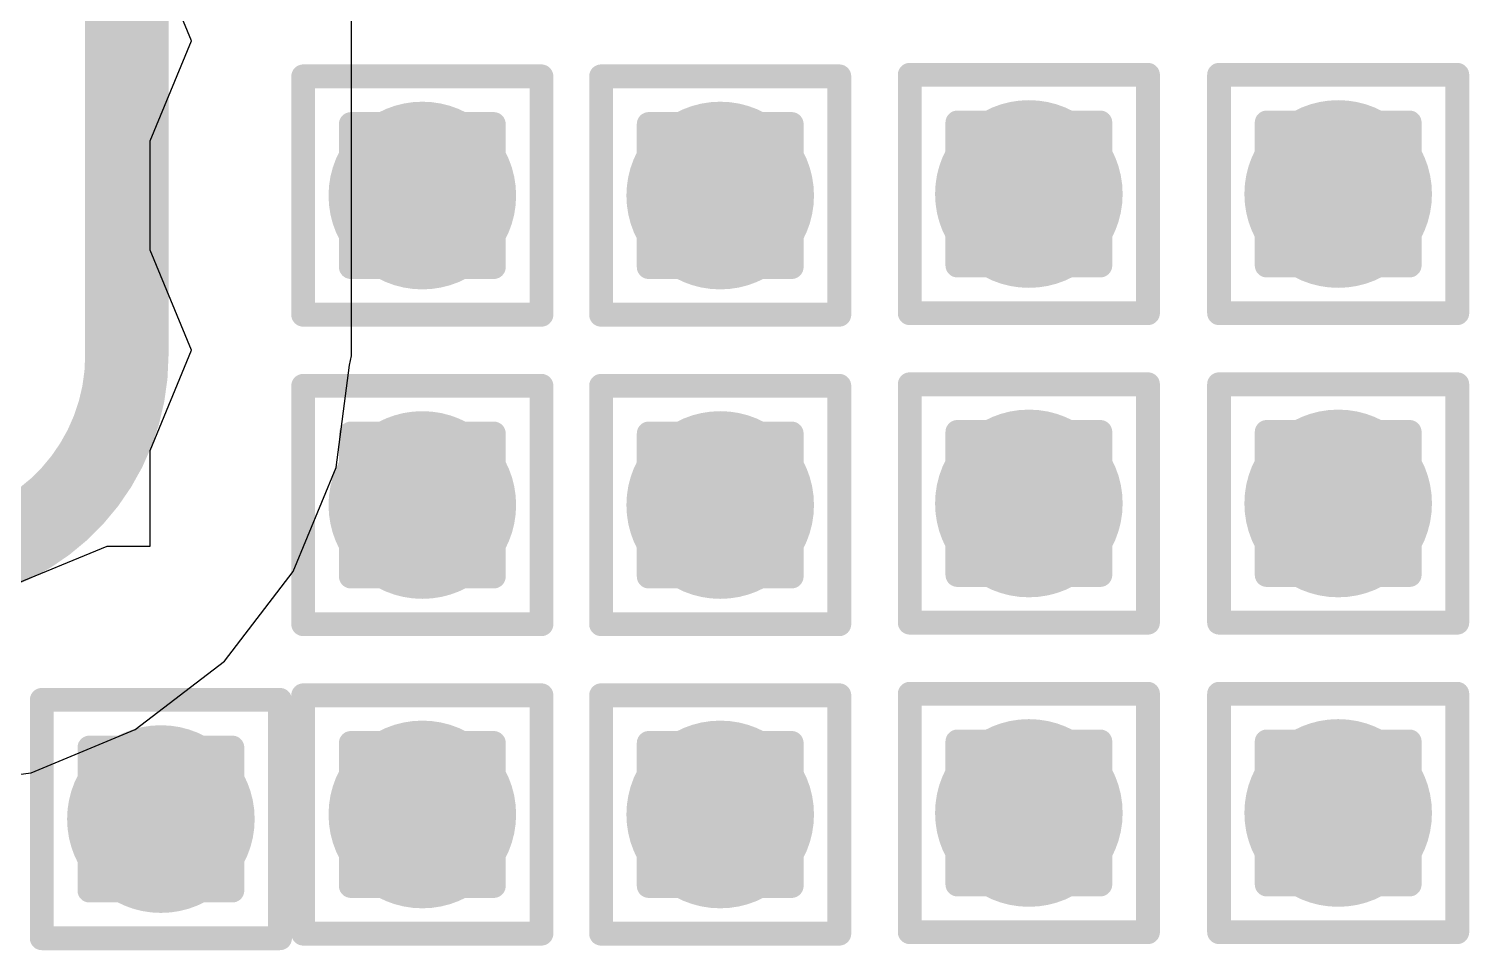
# Model space of a CAD drawing. Header units: inches. Extents: x -18 to 5357, y -8 to 5291.
# Drawn here: x 31.724 to 34.795, y 18.999 to 20.962 of the extents above; entities that cross this region are included whole.
import ezdxf

# ---------------------------------------------------------------- set-up
doc = ezdxf.new("R2010")
doc.units = ezdxf.units.IN
for name, color, linetype in [('Bottom Layer', 5, 'Continuous'), ('Drill Drawing', 1, 'Continuous'), ('Ground', 16, 'Continuous'), ('Power', 76, 'Continuous'), ('Top Layer', 1, 'Continuous'), ('Via Holes', 16, 'Continuous')]:
    doc.layers.add(name, color=color, linetype=linetype)

msp = doc.modelspace()

# ---------------------------------------------------------------- hatches: boundary and pattern name
at = {"layer": 'Bottom Layer'}
h = msp.add_hatch(color=5, dxfattribs=at)
edge = h.paths.add_edge_path()
edge.add_arc((32.5628, 20.6069), 0.2, 0, 360)
h = msp.add_hatch(color=5, dxfattribs=at)
edge = h.paths.add_edge_path()
edge.add_arc((33.198, 20.6069), 0.2, 0, 360)
h = msp.add_hatch(color=5, dxfattribs=at)
edge = h.paths.add_edge_path()
edge.add_arc((33.8562, 20.6102), 0.2, 0, 360)
h = msp.add_hatch(color=5, dxfattribs=at)
edge = h.paths.add_edge_path()
edge.add_arc((34.5158, 20.6102), 0.2, 0, 360)
h = msp.add_hatch(color=5, dxfattribs=at)
edge = h.paths.add_edge_path()
edge.add_arc((33.8562, 19.9507), 0.2, 0, 360)
h = msp.add_hatch(color=5, dxfattribs=at)
edge = h.paths.add_edge_path()
edge.add_arc((34.5158, 19.9507), 0.2, 0, 360)
h = msp.add_hatch(color=5, dxfattribs=at)
edge = h.paths.add_edge_path()
edge.add_arc((32.5628, 19.9474), 0.2, 0, 360)
h = msp.add_hatch(color=5, dxfattribs=at)
edge = h.paths.add_edge_path()
edge.add_arc((33.198, 19.9474), 0.2, 0, 360)
h = msp.add_hatch(color=5, dxfattribs=at)
edge = h.paths.add_edge_path()
edge.add_arc((32.0053, 19.2781), 0.2, 0, 360)
h = msp.add_hatch(color=5, dxfattribs=at)
edge = h.paths.add_edge_path()
edge.add_arc((32.5628, 19.2879), 0.2, 0, 360)
h = msp.add_hatch(color=5, dxfattribs=at)
edge = h.paths.add_edge_path()
edge.add_arc((33.198, 19.2879), 0.2, 0, 360)
h = msp.add_hatch(color=5, dxfattribs=at)
edge = h.paths.add_edge_path()
edge.add_arc((33.8562, 19.2911), 0.2, 0, 360)
h = msp.add_hatch(color=5, dxfattribs=at)
edge = h.paths.add_edge_path()
edge.add_arc((34.5158, 19.2911), 0.2, 0, 360)
at = {"layer": 'Ground'}
h = msp.add_hatch(color=16, dxfattribs=at)
edge = h.paths.add_edge_path()
edge.add_arc((32.5628, 20.6069), 0.2, 0, 360)
h = msp.add_hatch(color=16, dxfattribs=at)
edge = h.paths.add_edge_path()
edge.add_arc((33.198, 20.6069), 0.2, 0, 360)
h = msp.add_hatch(color=16, dxfattribs=at)
edge = h.paths.add_edge_path()
edge.add_arc((33.8562, 20.6102), 0.2, 0, 360)
h = msp.add_hatch(color=16, dxfattribs=at)
edge = h.paths.add_edge_path()
edge.add_arc((34.5158, 20.6102), 0.2, 0, 360)
h = msp.add_hatch(color=16, dxfattribs=at)
edge = h.paths.add_edge_path()
edge.add_arc((33.8562, 19.9507), 0.2, 0, 360)
h = msp.add_hatch(color=16, dxfattribs=at)
edge = h.paths.add_edge_path()
edge.add_arc((34.5158, 19.9507), 0.2, 0, 360)
h = msp.add_hatch(color=16, dxfattribs=at)
edge = h.paths.add_edge_path()
edge.add_arc((32.5628, 19.9474), 0.2, 0, 360)
h = msp.add_hatch(color=16, dxfattribs=at)
edge = h.paths.add_edge_path()
edge.add_arc((33.198, 19.9474), 0.2, 0, 360)
h = msp.add_hatch(color=16, dxfattribs=at)
edge = h.paths.add_edge_path()
edge.add_arc((32.0053, 19.2781), 0.2, 0, 360)
h = msp.add_hatch(color=16, dxfattribs=at)
edge = h.paths.add_edge_path()
edge.add_arc((32.5628, 19.2879), 0.2, 0, 360)
h = msp.add_hatch(color=16, dxfattribs=at)
edge = h.paths.add_edge_path()
edge.add_arc((33.198, 19.2879), 0.2, 0, 360)
h = msp.add_hatch(color=16, dxfattribs=at)
edge = h.paths.add_edge_path()
edge.add_arc((33.8562, 19.2911), 0.2, 0, 360)
h = msp.add_hatch(color=16, dxfattribs=at)
edge = h.paths.add_edge_path()
edge.add_arc((34.5158, 19.2911), 0.2, 0, 360)
at = {"layer": 'Power'}
h = msp.add_hatch(color=76, dxfattribs=at)
edge = h.paths.add_edge_path()
edge.add_arc((32.5628, 20.6069), 0.2, 0, 360)
h = msp.add_hatch(color=76, dxfattribs=at)
edge = h.paths.add_edge_path()
edge.add_arc((33.198, 20.6069), 0.2, 0, 360)
h = msp.add_hatch(color=76, dxfattribs=at)
edge = h.paths.add_edge_path()
edge.add_arc((33.8562, 20.6102), 0.2, 0, 360)
h = msp.add_hatch(color=76, dxfattribs=at)
edge = h.paths.add_edge_path()
edge.add_arc((34.5158, 20.6102), 0.2, 0, 360)
h = msp.add_hatch(color=76, dxfattribs=at)
edge = h.paths.add_edge_path()
edge.add_arc((33.8562, 19.9507), 0.2, 0, 360)
h = msp.add_hatch(color=76, dxfattribs=at)
edge = h.paths.add_edge_path()
edge.add_arc((34.5158, 19.9507), 0.2, 0, 360)
h = msp.add_hatch(color=76, dxfattribs=at)
edge = h.paths.add_edge_path()
edge.add_arc((32.5628, 19.9474), 0.2, 0, 360)
h = msp.add_hatch(color=76, dxfattribs=at)
edge = h.paths.add_edge_path()
edge.add_arc((33.198, 19.9474), 0.2, 0, 360)
h = msp.add_hatch(color=76, dxfattribs=at)
edge = h.paths.add_edge_path()
edge.add_arc((32.0053, 19.2781), 0.2, 0, 360)
h = msp.add_hatch(color=76, dxfattribs=at)
edge = h.paths.add_edge_path()
edge.add_arc((32.5628, 19.2879), 0.2, 0, 360)
h = msp.add_hatch(color=76, dxfattribs=at)
edge = h.paths.add_edge_path()
edge.add_arc((33.198, 19.2879), 0.2, 0, 360)
h = msp.add_hatch(color=76, dxfattribs=at)
edge = h.paths.add_edge_path()
edge.add_arc((33.8562, 19.2911), 0.2, 0, 360)
h = msp.add_hatch(color=76, dxfattribs=at)
edge = h.paths.add_edge_path()
edge.add_arc((34.5158, 19.2911), 0.2, 0, 360)
at = {"layer": 'Top Layer'}
h = msp.add_hatch(color=1, dxfattribs=at)
edge = h.paths.add_edge_path()
edge.add_arc((32.5628, 20.6069), 0.2, 0, 360)
h = msp.add_hatch(color=1, dxfattribs=at)
edge = h.paths.add_edge_path()
edge.add_arc((33.198, 20.6069), 0.2, 0, 360)
h = msp.add_hatch(color=1, dxfattribs=at)
edge = h.paths.add_edge_path()
edge.add_arc((33.8562, 20.6102), 0.2, 0, 360)
h = msp.add_hatch(color=1, dxfattribs=at)
edge = h.paths.add_edge_path()
edge.add_arc((34.5158, 20.6102), 0.2, 0, 360)
h = msp.add_hatch(color=1, dxfattribs=at)
edge = h.paths.add_edge_path()
edge.add_arc((33.8562, 19.9507), 0.2, 0, 360)
h = msp.add_hatch(color=1, dxfattribs=at)
edge = h.paths.add_edge_path()
edge.add_arc((34.5158, 19.9507), 0.2, 0, 360)
h = msp.add_hatch(color=1, dxfattribs=at)
edge = h.paths.add_edge_path()
edge.add_arc((32.5628, 19.9474), 0.2, 0, 360)
h = msp.add_hatch(color=1, dxfattribs=at)
edge = h.paths.add_edge_path()
edge.add_arc((33.198, 19.9474), 0.2, 0, 360)
h = msp.add_hatch(color=1, dxfattribs=at)
edge = h.paths.add_edge_path()
edge.add_arc((32.0053, 19.2781), 0.2, 0, 360)
h = msp.add_hatch(color=1, dxfattribs=at)
edge = h.paths.add_edge_path()
edge.add_arc((32.5628, 19.2879), 0.2, 0, 360)
h = msp.add_hatch(color=1, dxfattribs=at)
edge = h.paths.add_edge_path()
edge.add_arc((33.198, 19.2879), 0.2, 0, 360)
h = msp.add_hatch(color=1, dxfattribs=at)
edge = h.paths.add_edge_path()
edge.add_arc((33.8562, 19.2911), 0.2, 0, 360)
h = msp.add_hatch(color=1, dxfattribs=at)
edge = h.paths.add_edge_path()
edge.add_arc((34.5158, 19.2911), 0.2, 0, 360)
at = {"layer": 'Via Holes'}
h = msp.add_hatch(color=7, dxfattribs=at)
edge = h.paths.add_edge_path()
edge.add_arc((32.5628, 20.6069), 0.1, 0, 360)
h = msp.add_hatch(color=7, dxfattribs=at)
edge = h.paths.add_edge_path()
edge.add_arc((33.198, 20.6069), 0.1, 0, 360)
h = msp.add_hatch(color=7, dxfattribs=at)
edge = h.paths.add_edge_path()
edge.add_arc((33.8562, 20.6102), 0.1, 0, 360)
h = msp.add_hatch(color=7, dxfattribs=at)
edge = h.paths.add_edge_path()
edge.add_arc((34.5158, 20.6102), 0.1, 0, 360)
h = msp.add_hatch(color=7, dxfattribs=at)
edge = h.paths.add_edge_path()
edge.add_arc((32.5628, 19.9474), 0.1, 0, 360)
h = msp.add_hatch(color=7, dxfattribs=at)
edge = h.paths.add_edge_path()
edge.add_arc((33.198, 19.9474), 0.1, 0, 360)
h = msp.add_hatch(color=7, dxfattribs=at)
edge = h.paths.add_edge_path()
edge.add_arc((33.8562, 19.9507), 0.1, 0, 360)
h = msp.add_hatch(color=7, dxfattribs=at)
edge = h.paths.add_edge_path()
edge.add_arc((34.5158, 19.9507), 0.1, 0, 360)
h = msp.add_hatch(color=7, dxfattribs=at)
edge = h.paths.add_edge_path()
edge.add_arc((32.5628, 19.2879), 0.1, 0, 360)
h = msp.add_hatch(color=7, dxfattribs=at)
edge = h.paths.add_edge_path()
edge.add_arc((33.198, 19.2879), 0.1, 0, 360)
h = msp.add_hatch(color=7, dxfattribs=at)
edge = h.paths.add_edge_path()
edge.add_arc((33.8562, 19.2911), 0.1, 0, 360)
h = msp.add_hatch(color=7, dxfattribs=at)
edge = h.paths.add_edge_path()
edge.add_arc((34.5158, 19.2911), 0.1, 0, 360)
h = msp.add_hatch(color=7, dxfattribs=at)
edge = h.paths.add_edge_path()
edge.add_arc((32.0053, 19.2781), 0.1, 0, 360)

# ---------------------------------------------------------------- linework, layer by layer
at = {"layer": 'Bottom Layer'}
for p, q in [((32.4118, 20.2654), (32.4118, 28.7275)), ((32.3791, 20.0273), (32.4078, 20.2456)), ((32.4078, 20.2456), (32.4118, 20.2654)), ((32.2872, 19.8054), (32.3791, 20.0273)), ((32.141, 19.6149), (32.2872, 19.8054)), ((31.9504, 19.4687), (32.141, 19.6149)), ((31.7285, 19.3767), (31.9504, 19.4687)), ((31.5103, 19.348), (31.7285, 19.3767))]:
    msp.add_line(p, q, dxfattribs=at)
for points in [[(31.9327, 20.2654, 0.1778, 0.1778, 0), (31.9327, 29.426, 0.1778, 0.1778, 0)], [(31.9327, 20.2654, 0.1778, 0.1778, -0.414214), (31.4904, 19.8232, 0.1778, 0.1778, 0)]]:
    msp.add_lwpolyline(points, format="xyseb", dxfattribs=at)
msp.add_lwpolyline([(31.8882, 20.2654, 0.0889, 0.0889, 1), (31.9771, 20.2654, 0.0889, 0.0889, 1)], format="xyseb", close=True, dxfattribs=at)
msp.add_lwpolyline([(31.8882, 20.2654, 0.0889, 0.0889, 1), (31.9771, 20.2654, 0.0889, 0.0889, 1)], format="xyseb", close=True, dxfattribs=at)
at = {"layer": 'Drill Drawing'}
for points in [[(33.6022, 20.8642, 0.0508, 0.0508, 0), (34.1102, 20.8642, 0.0508, 0.0508, 0)], [(33.6022, 20.3562, 0.0508, 0.0508, 0), (33.6022, 20.8642, 0.0508, 0.0508, 0)], [(34.1102, 20.3562, 0.0508, 0.0508, 0), (34.1102, 20.8642, 0.0508, 0.0508, 0)], [(34.2618, 20.8642, 0.0508, 0.0508, 0), (34.7698, 20.8642, 0.0508, 0.0508, 0)], [(34.2618, 20.3562, 0.0508, 0.0508, 0), (34.2618, 20.8642, 0.0508, 0.0508, 0)], [(34.7698, 20.3562, 0.0508, 0.0508, 0), (34.7698, 20.8642, 0.0508, 0.0508, 0)], [(32.3088, 20.8609, 0.0508, 0.0508, 0), (32.8168, 20.8609, 0.0508, 0.0508, 0)], [(32.3088, 20.3529, 0.0508, 0.0508, 0), (32.3088, 20.8609, 0.0508, 0.0508, 0)], [(32.8168, 20.3529, 0.0508, 0.0508, 0), (32.8168, 20.8609, 0.0508, 0.0508, 0)], [(32.944, 20.8609, 0.0508, 0.0508, 0), (33.452, 20.8609, 0.0508, 0.0508, 0)], [(32.944, 20.3529, 0.0508, 0.0508, 0), (32.944, 20.8609, 0.0508, 0.0508, 0)], [(33.452, 20.3529, 0.0508, 0.0508, 0), (33.452, 20.8609, 0.0508, 0.0508, 0)], [(32.4104, 20.7593, 0.0508, 0.0508, 0), (32.7152, 20.7593, 0.0508, 0.0508, 0)], [(32.4104, 20.4545, 0.0508, 0.0508, 0), (32.4104, 20.7593, 0.0508, 0.0508, 0)], [(32.7152, 20.4545, 0.0508, 0.0508, 0), (32.7152, 20.7593, 0.0508, 0.0508, 0)], [(33.0456, 20.7593, 0.0508, 0.0508, 0), (33.3504, 20.7593, 0.0508, 0.0508, 0)], [(33.0456, 20.4545, 0.0508, 0.0508, 0), (33.0456, 20.7593, 0.0508, 0.0508, 0)], [(33.3504, 20.4545, 0.0508, 0.0508, 0), (33.3504, 20.7593, 0.0508, 0.0508, 0)], [(33.7038, 20.7626, 0.0508, 0.0508, 0), (34.0086, 20.7626, 0.0508, 0.0508, 0)], [(33.7038, 20.4578, 0.0508, 0.0508, 0), (33.7038, 20.7626, 0.0508, 0.0508, 0)], [(34.0086, 20.4578, 0.0508, 0.0508, 0), (34.0086, 20.7626, 0.0508, 0.0508, 0)], [(34.3634, 20.7626, 0.0508, 0.0508, 0), (34.6682, 20.7626, 0.0508, 0.0508, 0)], [(34.3634, 20.4578, 0.0508, 0.0508, 0), (34.3634, 20.7626, 0.0508, 0.0508, 0)], [(34.6682, 20.4578, 0.0508, 0.0508, 0), (34.6682, 20.7626, 0.0508, 0.0508, 0)], [(32.4104, 20.4545, 0.0508, 0.0508, 0), (32.7152, 20.4545, 0.0508, 0.0508, 0)], [(33.0456, 20.4545, 0.0508, 0.0508, 0), (33.3504, 20.4545, 0.0508, 0.0508, 0)], [(33.7038, 20.4578, 0.0508, 0.0508, 0), (34.0086, 20.4578, 0.0508, 0.0508, 0)], [(34.3634, 20.4578, 0.0508, 0.0508, 0), (34.6682, 20.4578, 0.0508, 0.0508, 0)], [(32.3088, 20.3529, 0.0508, 0.0508, 0), (32.8168, 20.3529, 0.0508, 0.0508, 0)], [(32.944, 20.3529, 0.0508, 0.0508, 0), (33.452, 20.3529, 0.0508, 0.0508, 0)], [(33.6022, 20.3562, 0.0508, 0.0508, 0), (34.1102, 20.3562, 0.0508, 0.0508, 0)], [(34.2618, 20.3562, 0.0508, 0.0508, 0), (34.7698, 20.3562, 0.0508, 0.0508, 0)], [(32.3088, 20.2014, 0.0508, 0.0508, 0), (32.8168, 20.2014, 0.0508, 0.0508, 0)], [(32.3088, 19.6934, 0.0508, 0.0508, 0), (32.3088, 20.2014, 0.0508, 0.0508, 0)], [(32.8168, 19.6934, 0.0508, 0.0508, 0), (32.8168, 20.2014, 0.0508, 0.0508, 0)], [(32.944, 20.2014, 0.0508, 0.0508, 0), (33.452, 20.2014, 0.0508, 0.0508, 0)], [(32.944, 19.6934, 0.0508, 0.0508, 0), (32.944, 20.2014, 0.0508, 0.0508, 0)], [(33.452, 19.6934, 0.0508, 0.0508, 0), (33.452, 20.2014, 0.0508, 0.0508, 0)], [(33.6022, 20.2047, 0.0508, 0.0508, 0), (34.1102, 20.2047, 0.0508, 0.0508, 0)], [(33.6022, 19.6967, 0.0508, 0.0508, 0), (33.6022, 20.2047, 0.0508, 0.0508, 0)], [(34.1102, 19.6967, 0.0508, 0.0508, 0), (34.1102, 20.2047, 0.0508, 0.0508, 0)], [(34.2618, 20.2047, 0.0508, 0.0508, 0), (34.7698, 20.2047, 0.0508, 0.0508, 0)], [(34.2618, 19.6967, 0.0508, 0.0508, 0), (34.2618, 20.2047, 0.0508, 0.0508, 0)], [(34.7698, 19.6967, 0.0508, 0.0508, 0), (34.7698, 20.2047, 0.0508, 0.0508, 0)], [(32.4104, 20.0998, 0.0508, 0.0508, 0), (32.7152, 20.0998, 0.0508, 0.0508, 0)], [(32.4104, 19.795, 0.0508, 0.0508, 0), (32.4104, 20.0998, 0.0508, 0.0508, 0)], [(32.7152, 19.795, 0.0508, 0.0508, 0), (32.7152, 20.0998, 0.0508, 0.0508, 0)], [(33.0456, 20.0998, 0.0508, 0.0508, 0), (33.3504, 20.0998, 0.0508, 0.0508, 0)], [(33.0456, 19.795, 0.0508, 0.0508, 0), (33.0456, 20.0998, 0.0508, 0.0508, 0)], [(33.3504, 19.795, 0.0508, 0.0508, 0), (33.3504, 20.0998, 0.0508, 0.0508, 0)], [(33.7038, 20.1031, 0.0508, 0.0508, 0), (34.0086, 20.1031, 0.0508, 0.0508, 0)], [(33.7038, 19.7983, 0.0508, 0.0508, 0), (33.7038, 20.1031, 0.0508, 0.0508, 0)], [(34.0086, 19.7983, 0.0508, 0.0508, 0), (34.0086, 20.1031, 0.0508, 0.0508, 0)], [(34.3634, 20.1031, 0.0508, 0.0508, 0), (34.6682, 20.1031, 0.0508, 0.0508, 0)], [(34.3634, 19.7983, 0.0508, 0.0508, 0), (34.3634, 20.1031, 0.0508, 0.0508, 0)], [(34.6682, 19.7983, 0.0508, 0.0508, 0), (34.6682, 20.1031, 0.0508, 0.0508, 0)], [(32.4104, 19.795, 0.0508, 0.0508, 0), (32.7152, 19.795, 0.0508, 0.0508, 0)], [(33.0456, 19.795, 0.0508, 0.0508, 0), (33.3504, 19.795, 0.0508, 0.0508, 0)], [(33.7038, 19.7983, 0.0508, 0.0508, 0), (34.0086, 19.7983, 0.0508, 0.0508, 0)], [(34.3634, 19.7983, 0.0508, 0.0508, 0), (34.6682, 19.7983, 0.0508, 0.0508, 0)], [(33.6022, 19.6967, 0.0508, 0.0508, 0), (34.1102, 19.6967, 0.0508, 0.0508, 0)], [(34.2618, 19.6967, 0.0508, 0.0508, 0), (34.7698, 19.6967, 0.0508, 0.0508, 0)], [(32.3088, 19.6934, 0.0508, 0.0508, 0), (32.8168, 19.6934, 0.0508, 0.0508, 0)], [(32.944, 19.6934, 0.0508, 0.0508, 0), (33.452, 19.6934, 0.0508, 0.0508, 0)], [(32.3088, 19.5419, 0.0508, 0.0508, 0), (32.8168, 19.5419, 0.0508, 0.0508, 0)], [(32.3088, 19.0339, 0.0508, 0.0508, 0), (32.3088, 19.5419, 0.0508, 0.0508, 0)], [(32.8168, 19.0339, 0.0508, 0.0508, 0), (32.8168, 19.5419, 0.0508, 0.0508, 0)], [(32.944, 19.5419, 0.0508, 0.0508, 0), (33.452, 19.5419, 0.0508, 0.0508, 0)], [(32.944, 19.0339, 0.0508, 0.0508, 0), (32.944, 19.5419, 0.0508, 0.0508, 0)], [(33.452, 19.0339, 0.0508, 0.0508, 0), (33.452, 19.5419, 0.0508, 0.0508, 0)], [(33.6022, 19.5451, 0.0508, 0.0508, 0), (34.1102, 19.5451, 0.0508, 0.0508, 0)], [(33.6022, 19.0371, 0.0508, 0.0508, 0), (33.6022, 19.5451, 0.0508, 0.0508, 0)], [(34.1102, 19.0371, 0.0508, 0.0508, 0), (34.1102, 19.5451, 0.0508, 0.0508, 0)], [(34.2618, 19.5451, 0.0508, 0.0508, 0), (34.7698, 19.5451, 0.0508, 0.0508, 0)], [(34.2618, 19.0371, 0.0508, 0.0508, 0), (34.2618, 19.5451, 0.0508, 0.0508, 0)], [(34.7698, 19.0371, 0.0508, 0.0508, 0), (34.7698, 19.5451, 0.0508, 0.0508, 0)], [(31.7513, 19.5321, 0.0508, 0.0508, 0), (32.2593, 19.5321, 0.0508, 0.0508, 0)], [(31.7513, 19.0241, 0.0508, 0.0508, 0), (31.7513, 19.5321, 0.0508, 0.0508, 0)], [(32.2593, 19.0241, 0.0508, 0.0508, 0), (32.2593, 19.5321, 0.0508, 0.0508, 0)], [(31.8529, 19.4305, 0.0508, 0.0508, 0), (32.1577, 19.4305, 0.0508, 0.0508, 0)], [(31.8529, 19.1257, 0.0508, 0.0508, 0), (31.8529, 19.4305, 0.0508, 0.0508, 0)], [(32.1577, 19.1257, 0.0508, 0.0508, 0), (32.1577, 19.4305, 0.0508, 0.0508, 0)], [(32.4104, 19.4403, 0.0508, 0.0508, 0), (32.7152, 19.4403, 0.0508, 0.0508, 0)], [(32.4104, 19.1355, 0.0508, 0.0508, 0), (32.4104, 19.4403, 0.0508, 0.0508, 0)], [(32.7152, 19.1355, 0.0508, 0.0508, 0), (32.7152, 19.4403, 0.0508, 0.0508, 0)], [(33.0456, 19.4403, 0.0508, 0.0508, 0), (33.3504, 19.4403, 0.0508, 0.0508, 0)], [(33.0456, 19.1355, 0.0508, 0.0508, 0), (33.0456, 19.4403, 0.0508, 0.0508, 0)], [(33.3504, 19.1355, 0.0508, 0.0508, 0), (33.3504, 19.4403, 0.0508, 0.0508, 0)], [(33.7038, 19.4435, 0.0508, 0.0508, 0), (34.0086, 19.4435, 0.0508, 0.0508, 0)], [(33.7038, 19.1387, 0.0508, 0.0508, 0), (33.7038, 19.4435, 0.0508, 0.0508, 0)], [(34.0086, 19.1387, 0.0508, 0.0508, 0), (34.0086, 19.4435, 0.0508, 0.0508, 0)], [(34.3634, 19.4435, 0.0508, 0.0508, 0), (34.6682, 19.4435, 0.0508, 0.0508, 0)], [(34.3634, 19.1387, 0.0508, 0.0508, 0), (34.3634, 19.4435, 0.0508, 0.0508, 0)], [(34.6682, 19.1387, 0.0508, 0.0508, 0), (34.6682, 19.4435, 0.0508, 0.0508, 0)], [(31.8529, 19.1257, 0.0508, 0.0508, 0), (32.1577, 19.1257, 0.0508, 0.0508, 0)], [(32.4104, 19.1355, 0.0508, 0.0508, 0), (32.7152, 19.1355, 0.0508, 0.0508, 0)], [(33.0456, 19.1355, 0.0508, 0.0508, 0), (33.3504, 19.1355, 0.0508, 0.0508, 0)], [(33.7038, 19.1387, 0.0508, 0.0508, 0), (34.0086, 19.1387, 0.0508, 0.0508, 0)], [(34.3634, 19.1387, 0.0508, 0.0508, 0), (34.6682, 19.1387, 0.0508, 0.0508, 0)], [(31.7513, 19.0241, 0.0508, 0.0508, 0), (32.2593, 19.0241, 0.0508, 0.0508, 0)], [(32.3088, 19.0339, 0.0508, 0.0508, 0), (32.8168, 19.0339, 0.0508, 0.0508, 0)], [(32.944, 19.0339, 0.0508, 0.0508, 0), (33.452, 19.0339, 0.0508, 0.0508, 0)], [(33.6022, 19.0371, 0.0508, 0.0508, 0), (34.1102, 19.0371, 0.0508, 0.0508, 0)], [(34.2618, 19.0371, 0.0508, 0.0508, 0), (34.7698, 19.0371, 0.0508, 0.0508, 0)]]:
    msp.add_lwpolyline(points, format="xyseb", dxfattribs=at)
for points in [[(33.5895, 20.8642, 0.0254, 0.0254, 1), (33.6149, 20.8642, 0.0254, 0.0254, 1)], [(33.5895, 20.8642, 0.0254, 0.0254, 1), (33.6149, 20.8642, 0.0254, 0.0254, 1)], [(34.0975, 20.8642, 0.0254, 0.0254, 1), (34.1229, 20.8642, 0.0254, 0.0254, 1)], [(34.0975, 20.8642, 0.0254, 0.0254, 1), (34.1229, 20.8642, 0.0254, 0.0254, 1)], [(34.2491, 20.8642, 0.0254, 0.0254, 1), (34.2745, 20.8642, 0.0254, 0.0254, 1)], [(34.2491, 20.8642, 0.0254, 0.0254, 1), (34.2745, 20.8642, 0.0254, 0.0254, 1)], [(34.7571, 20.8642, 0.0254, 0.0254, 1), (34.7825, 20.8642, 0.0254, 0.0254, 1)], [(34.7571, 20.8642, 0.0254, 0.0254, 1), (34.7825, 20.8642, 0.0254, 0.0254, 1)], [(32.2961, 20.8609, 0.0254, 0.0254, 1), (32.3215, 20.8609, 0.0254, 0.0254, 1)], [(32.2961, 20.8609, 0.0254, 0.0254, 1), (32.3215, 20.8609, 0.0254, 0.0254, 1)], [(32.8041, 20.8609, 0.0254, 0.0254, 1), (32.8295, 20.8609, 0.0254, 0.0254, 1)], [(32.8041, 20.8609, 0.0254, 0.0254, 1), (32.8295, 20.8609, 0.0254, 0.0254, 1)], [(32.9313, 20.8609, 0.0254, 0.0254, 1), (32.9567, 20.8609, 0.0254, 0.0254, 1)], [(32.9313, 20.8609, 0.0254, 0.0254, 1), (32.9567, 20.8609, 0.0254, 0.0254, 1)], [(33.4393, 20.8609, 0.0254, 0.0254, 1), (33.4647, 20.8609, 0.0254, 0.0254, 1)], [(33.4393, 20.8609, 0.0254, 0.0254, 1), (33.4647, 20.8609, 0.0254, 0.0254, 1)], [(32.3977, 20.7593, 0.0254, 0.0254, 1), (32.4231, 20.7593, 0.0254, 0.0254, 1)], [(32.3977, 20.7593, 0.0254, 0.0254, 1), (32.4231, 20.7593, 0.0254, 0.0254, 1)], [(32.7025, 20.7593, 0.0254, 0.0254, 1), (32.7279, 20.7593, 0.0254, 0.0254, 1)], [(32.7025, 20.7593, 0.0254, 0.0254, 1), (32.7279, 20.7593, 0.0254, 0.0254, 1)], [(33.0329, 20.7593, 0.0254, 0.0254, 1), (33.0583, 20.7593, 0.0254, 0.0254, 1)], [(33.0329, 20.7593, 0.0254, 0.0254, 1), (33.0583, 20.7593, 0.0254, 0.0254, 1)], [(33.3377, 20.7593, 0.0254, 0.0254, 1), (33.3631, 20.7593, 0.0254, 0.0254, 1)], [(33.3377, 20.7593, 0.0254, 0.0254, 1), (33.3631, 20.7593, 0.0254, 0.0254, 1)], [(33.6911, 20.7626, 0.0254, 0.0254, 1), (33.7165, 20.7626, 0.0254, 0.0254, 1)], [(33.6911, 20.7626, 0.0254, 0.0254, 1), (33.7165, 20.7626, 0.0254, 0.0254, 1)], [(33.9959, 20.7626, 0.0254, 0.0254, 1), (34.0213, 20.7626, 0.0254, 0.0254, 1)], [(33.9959, 20.7626, 0.0254, 0.0254, 1), (34.0213, 20.7626, 0.0254, 0.0254, 1)], [(34.3507, 20.7626, 0.0254, 0.0254, 1), (34.3761, 20.7626, 0.0254, 0.0254, 1)], [(34.3507, 20.7626, 0.0254, 0.0254, 1), (34.3761, 20.7626, 0.0254, 0.0254, 1)], [(34.6555, 20.7626, 0.0254, 0.0254, 1), (34.6809, 20.7626, 0.0254, 0.0254, 1)], [(34.6555, 20.7626, 0.0254, 0.0254, 1), (34.6809, 20.7626, 0.0254, 0.0254, 1)], [(32.3977, 20.4545, 0.0254, 0.0254, 1), (32.4231, 20.4545, 0.0254, 0.0254, 1)], [(32.3977, 20.4545, 0.0254, 0.0254, 1), (32.4231, 20.4545, 0.0254, 0.0254, 1)], [(32.7025, 20.4545, 0.0254, 0.0254, 1), (32.7279, 20.4545, 0.0254, 0.0254, 1)], [(32.7025, 20.4545, 0.0254, 0.0254, 1), (32.7279, 20.4545, 0.0254, 0.0254, 1)], [(33.0329, 20.4545, 0.0254, 0.0254, 1), (33.0583, 20.4545, 0.0254, 0.0254, 1)], [(33.0329, 20.4545, 0.0254, 0.0254, 1), (33.0583, 20.4545, 0.0254, 0.0254, 1)], [(33.3377, 20.4545, 0.0254, 0.0254, 1), (33.3631, 20.4545, 0.0254, 0.0254, 1)], [(33.3377, 20.4545, 0.0254, 0.0254, 1), (33.3631, 20.4545, 0.0254, 0.0254, 1)], [(33.6911, 20.4578, 0.0254, 0.0254, 1), (33.7165, 20.4578, 0.0254, 0.0254, 1)], [(33.6911, 20.4578, 0.0254, 0.0254, 1), (33.7165, 20.4578, 0.0254, 0.0254, 1)], [(33.9959, 20.4578, 0.0254, 0.0254, 1), (34.0213, 20.4578, 0.0254, 0.0254, 1)], [(33.9959, 20.4578, 0.0254, 0.0254, 1), (34.0213, 20.4578, 0.0254, 0.0254, 1)], [(34.3507, 20.4578, 0.0254, 0.0254, 1), (34.3761, 20.4578, 0.0254, 0.0254, 1)], [(34.3507, 20.4578, 0.0254, 0.0254, 1), (34.3761, 20.4578, 0.0254, 0.0254, 1)], [(34.6555, 20.4578, 0.0254, 0.0254, 1), (34.6809, 20.4578, 0.0254, 0.0254, 1)], [(34.6555, 20.4578, 0.0254, 0.0254, 1), (34.6809, 20.4578, 0.0254, 0.0254, 1)], [(32.2961, 20.3529, 0.0254, 0.0254, 1), (32.3215, 20.3529, 0.0254, 0.0254, 1)], [(32.2961, 20.3529, 0.0254, 0.0254, 1), (32.3215, 20.3529, 0.0254, 0.0254, 1)], [(32.8041, 20.3529, 0.0254, 0.0254, 1), (32.8295, 20.3529, 0.0254, 0.0254, 1)], [(32.8041, 20.3529, 0.0254, 0.0254, 1), (32.8295, 20.3529, 0.0254, 0.0254, 1)], [(32.9313, 20.3529, 0.0254, 0.0254, 1), (32.9567, 20.3529, 0.0254, 0.0254, 1)], [(32.9313, 20.3529, 0.0254, 0.0254, 1), (32.9567, 20.3529, 0.0254, 0.0254, 1)], [(33.4393, 20.3529, 0.0254, 0.0254, 1), (33.4647, 20.3529, 0.0254, 0.0254, 1)], [(33.4393, 20.3529, 0.0254, 0.0254, 1), (33.4647, 20.3529, 0.0254, 0.0254, 1)], [(33.5895, 20.3562, 0.0254, 0.0254, 1), (33.6149, 20.3562, 0.0254, 0.0254, 1)], [(33.5895, 20.3562, 0.0254, 0.0254, 1), (33.6149, 20.3562, 0.0254, 0.0254, 1)], [(34.0975, 20.3562, 0.0254, 0.0254, 1), (34.1229, 20.3562, 0.0254, 0.0254, 1)], [(34.0975, 20.3562, 0.0254, 0.0254, 1), (34.1229, 20.3562, 0.0254, 0.0254, 1)], [(34.2491, 20.3562, 0.0254, 0.0254, 1), (34.2745, 20.3562, 0.0254, 0.0254, 1)], [(34.2491, 20.3562, 0.0254, 0.0254, 1), (34.2745, 20.3562, 0.0254, 0.0254, 1)], [(34.7571, 20.3562, 0.0254, 0.0254, 1), (34.7825, 20.3562, 0.0254, 0.0254, 1)], [(34.7571, 20.3562, 0.0254, 0.0254, 1), (34.7825, 20.3562, 0.0254, 0.0254, 1)], [(32.2961, 20.2014, 0.0254, 0.0254, 1), (32.3215, 20.2014, 0.0254, 0.0254, 1)], [(32.2961, 20.2014, 0.0254, 0.0254, 1), (32.3215, 20.2014, 0.0254, 0.0254, 1)], [(32.8041, 20.2014, 0.0254, 0.0254, 1), (32.8295, 20.2014, 0.0254, 0.0254, 1)], [(32.8041, 20.2014, 0.0254, 0.0254, 1), (32.8295, 20.2014, 0.0254, 0.0254, 1)], [(32.9313, 20.2014, 0.0254, 0.0254, 1), (32.9567, 20.2014, 0.0254, 0.0254, 1)], [(32.9313, 20.2014, 0.0254, 0.0254, 1), (32.9567, 20.2014, 0.0254, 0.0254, 1)], [(33.4393, 20.2014, 0.0254, 0.0254, 1), (33.4647, 20.2014, 0.0254, 0.0254, 1)], [(33.4393, 20.2014, 0.0254, 0.0254, 1), (33.4647, 20.2014, 0.0254, 0.0254, 1)], [(33.5895, 20.2047, 0.0254, 0.0254, 1), (33.6149, 20.2047, 0.0254, 0.0254, 1)], [(33.5895, 20.2047, 0.0254, 0.0254, 1), (33.6149, 20.2047, 0.0254, 0.0254, 1)], [(34.0975, 20.2047, 0.0254, 0.0254, 1), (34.1229, 20.2047, 0.0254, 0.0254, 1)], [(34.0975, 20.2047, 0.0254, 0.0254, 1), (34.1229, 20.2047, 0.0254, 0.0254, 1)], [(34.2491, 20.2047, 0.0254, 0.0254, 1), (34.2745, 20.2047, 0.0254, 0.0254, 1)], [(34.2491, 20.2047, 0.0254, 0.0254, 1), (34.2745, 20.2047, 0.0254, 0.0254, 1)], [(34.7571, 20.2047, 0.0254, 0.0254, 1), (34.7825, 20.2047, 0.0254, 0.0254, 1)], [(34.7571, 20.2047, 0.0254, 0.0254, 1), (34.7825, 20.2047, 0.0254, 0.0254, 1)], [(32.3977, 20.0998, 0.0254, 0.0254, 1), (32.4231, 20.0998, 0.0254, 0.0254, 1)], [(32.3977, 20.0998, 0.0254, 0.0254, 1), (32.4231, 20.0998, 0.0254, 0.0254, 1)], [(32.7025, 20.0998, 0.0254, 0.0254, 1), (32.7279, 20.0998, 0.0254, 0.0254, 1)], [(32.7025, 20.0998, 0.0254, 0.0254, 1), (32.7279, 20.0998, 0.0254, 0.0254, 1)], [(33.0329, 20.0998, 0.0254, 0.0254, 1), (33.0583, 20.0998, 0.0254, 0.0254, 1)], [(33.0329, 20.0998, 0.0254, 0.0254, 1), (33.0583, 20.0998, 0.0254, 0.0254, 1)], [(33.3377, 20.0998, 0.0254, 0.0254, 1), (33.3631, 20.0998, 0.0254, 0.0254, 1)], [(33.3377, 20.0998, 0.0254, 0.0254, 1), (33.3631, 20.0998, 0.0254, 0.0254, 1)], [(33.6911, 20.1031, 0.0254, 0.0254, 1), (33.7165, 20.1031, 0.0254, 0.0254, 1)], [(33.6911, 20.1031, 0.0254, 0.0254, 1), (33.7165, 20.1031, 0.0254, 0.0254, 1)], [(33.9959, 20.1031, 0.0254, 0.0254, 1), (34.0213, 20.1031, 0.0254, 0.0254, 1)], [(33.9959, 20.1031, 0.0254, 0.0254, 1), (34.0213, 20.1031, 0.0254, 0.0254, 1)], [(34.3507, 20.1031, 0.0254, 0.0254, 1), (34.3761, 20.1031, 0.0254, 0.0254, 1)], [(34.3507, 20.1031, 0.0254, 0.0254, 1), (34.3761, 20.1031, 0.0254, 0.0254, 1)], [(34.6555, 20.1031, 0.0254, 0.0254, 1), (34.6809, 20.1031, 0.0254, 0.0254, 1)], [(34.6555, 20.1031, 0.0254, 0.0254, 1), (34.6809, 20.1031, 0.0254, 0.0254, 1)], [(32.3977, 19.795, 0.0254, 0.0254, 1), (32.4231, 19.795, 0.0254, 0.0254, 1)], [(32.3977, 19.795, 0.0254, 0.0254, 1), (32.4231, 19.795, 0.0254, 0.0254, 1)], [(32.7025, 19.795, 0.0254, 0.0254, 1), (32.7279, 19.795, 0.0254, 0.0254, 1)], [(32.7025, 19.795, 0.0254, 0.0254, 1), (32.7279, 19.795, 0.0254, 0.0254, 1)], [(33.0329, 19.795, 0.0254, 0.0254, 1), (33.0583, 19.795, 0.0254, 0.0254, 1)], [(33.0329, 19.795, 0.0254, 0.0254, 1), (33.0583, 19.795, 0.0254, 0.0254, 1)], [(33.3377, 19.795, 0.0254, 0.0254, 1), (33.3631, 19.795, 0.0254, 0.0254, 1)], [(33.3377, 19.795, 0.0254, 0.0254, 1), (33.3631, 19.795, 0.0254, 0.0254, 1)], [(33.6911, 19.7983, 0.0254, 0.0254, 1), (33.7165, 19.7983, 0.0254, 0.0254, 1)], [(33.6911, 19.7983, 0.0254, 0.0254, 1), (33.7165, 19.7983, 0.0254, 0.0254, 1)], [(33.9959, 19.7983, 0.0254, 0.0254, 1), (34.0213, 19.7983, 0.0254, 0.0254, 1)], [(33.9959, 19.7983, 0.0254, 0.0254, 1), (34.0213, 19.7983, 0.0254, 0.0254, 1)], [(34.3507, 19.7983, 0.0254, 0.0254, 1), (34.3761, 19.7983, 0.0254, 0.0254, 1)], [(34.3507, 19.7983, 0.0254, 0.0254, 1), (34.3761, 19.7983, 0.0254, 0.0254, 1)], [(34.6555, 19.7983, 0.0254, 0.0254, 1), (34.6809, 19.7983, 0.0254, 0.0254, 1)], [(34.6555, 19.7983, 0.0254, 0.0254, 1), (34.6809, 19.7983, 0.0254, 0.0254, 1)], [(33.5895, 19.6967, 0.0254, 0.0254, 1), (33.6149, 19.6967, 0.0254, 0.0254, 1)], [(33.5895, 19.6967, 0.0254, 0.0254, 1), (33.6149, 19.6967, 0.0254, 0.0254, 1)], [(34.0975, 19.6967, 0.0254, 0.0254, 1), (34.1229, 19.6967, 0.0254, 0.0254, 1)], [(34.0975, 19.6967, 0.0254, 0.0254, 1), (34.1229, 19.6967, 0.0254, 0.0254, 1)], [(34.2491, 19.6967, 0.0254, 0.0254, 1), (34.2745, 19.6967, 0.0254, 0.0254, 1)], [(34.2491, 19.6967, 0.0254, 0.0254, 1), (34.2745, 19.6967, 0.0254, 0.0254, 1)], [(34.7571, 19.6967, 0.0254, 0.0254, 1), (34.7825, 19.6967, 0.0254, 0.0254, 1)], [(34.7571, 19.6967, 0.0254, 0.0254, 1), (34.7825, 19.6967, 0.0254, 0.0254, 1)], [(32.2961, 19.6934, 0.0254, 0.0254, 1), (32.3215, 19.6934, 0.0254, 0.0254, 1)], [(32.2961, 19.6934, 0.0254, 0.0254, 1), (32.3215, 19.6934, 0.0254, 0.0254, 1)], [(32.8041, 19.6934, 0.0254, 0.0254, 1), (32.8295, 19.6934, 0.0254, 0.0254, 1)], [(32.8041, 19.6934, 0.0254, 0.0254, 1), (32.8295, 19.6934, 0.0254, 0.0254, 1)], [(32.9313, 19.6934, 0.0254, 0.0254, 1), (32.9567, 19.6934, 0.0254, 0.0254, 1)], [(32.9313, 19.6934, 0.0254, 0.0254, 1), (32.9567, 19.6934, 0.0254, 0.0254, 1)], [(33.4393, 19.6934, 0.0254, 0.0254, 1), (33.4647, 19.6934, 0.0254, 0.0254, 1)], [(33.4393, 19.6934, 0.0254, 0.0254, 1), (33.4647, 19.6934, 0.0254, 0.0254, 1)], [(32.2961, 19.5419, 0.0254, 0.0254, 1), (32.3215, 19.5419, 0.0254, 0.0254, 1)], [(32.2961, 19.5419, 0.0254, 0.0254, 1), (32.3215, 19.5419, 0.0254, 0.0254, 1)], [(32.8041, 19.5419, 0.0254, 0.0254, 1), (32.8295, 19.5419, 0.0254, 0.0254, 1)], [(32.8041, 19.5419, 0.0254, 0.0254, 1), (32.8295, 19.5419, 0.0254, 0.0254, 1)], [(32.9313, 19.5419, 0.0254, 0.0254, 1), (32.9567, 19.5419, 0.0254, 0.0254, 1)], [(32.9313, 19.5419, 0.0254, 0.0254, 1), (32.9567, 19.5419, 0.0254, 0.0254, 1)], [(33.4393, 19.5419, 0.0254, 0.0254, 1), (33.4647, 19.5419, 0.0254, 0.0254, 1)], [(33.4393, 19.5419, 0.0254, 0.0254, 1), (33.4647, 19.5419, 0.0254, 0.0254, 1)], [(33.5895, 19.5451, 0.0254, 0.0254, 1), (33.6149, 19.5451, 0.0254, 0.0254, 1)], [(33.5895, 19.5451, 0.0254, 0.0254, 1), (33.6149, 19.5451, 0.0254, 0.0254, 1)], [(34.0975, 19.5451, 0.0254, 0.0254, 1), (34.1229, 19.5451, 0.0254, 0.0254, 1)], [(34.0975, 19.5451, 0.0254, 0.0254, 1), (34.1229, 19.5451, 0.0254, 0.0254, 1)], [(34.2491, 19.5451, 0.0254, 0.0254, 1), (34.2745, 19.5451, 0.0254, 0.0254, 1)], [(34.2491, 19.5451, 0.0254, 0.0254, 1), (34.2745, 19.5451, 0.0254, 0.0254, 1)], [(34.7571, 19.5451, 0.0254, 0.0254, 1), (34.7825, 19.5451, 0.0254, 0.0254, 1)], [(34.7571, 19.5451, 0.0254, 0.0254, 1), (34.7825, 19.5451, 0.0254, 0.0254, 1)], [(31.7386, 19.5321, 0.0254, 0.0254, 1), (31.764, 19.5321, 0.0254, 0.0254, 1)], [(31.7386, 19.5321, 0.0254, 0.0254, 1), (31.764, 19.5321, 0.0254, 0.0254, 1)], [(32.2466, 19.5321, 0.0254, 0.0254, 1), (32.272, 19.5321, 0.0254, 0.0254, 1)], [(32.2466, 19.5321, 0.0254, 0.0254, 1), (32.272, 19.5321, 0.0254, 0.0254, 1)], [(31.8402, 19.4305, 0.0254, 0.0254, 1), (31.8656, 19.4305, 0.0254, 0.0254, 1)], [(31.8402, 19.4305, 0.0254, 0.0254, 1), (31.8656, 19.4305, 0.0254, 0.0254, 1)], [(32.145, 19.4305, 0.0254, 0.0254, 1), (32.1704, 19.4305, 0.0254, 0.0254, 1)], [(32.145, 19.4305, 0.0254, 0.0254, 1), (32.1704, 19.4305, 0.0254, 0.0254, 1)], [(32.3977, 19.4403, 0.0254, 0.0254, 1), (32.4231, 19.4403, 0.0254, 0.0254, 1)], [(32.3977, 19.4403, 0.0254, 0.0254, 1), (32.4231, 19.4403, 0.0254, 0.0254, 1)], [(32.7025, 19.4403, 0.0254, 0.0254, 1), (32.7279, 19.4403, 0.0254, 0.0254, 1)], [(32.7025, 19.4403, 0.0254, 0.0254, 1), (32.7279, 19.4403, 0.0254, 0.0254, 1)], [(33.0329, 19.4403, 0.0254, 0.0254, 1), (33.0583, 19.4403, 0.0254, 0.0254, 1)], [(33.0329, 19.4403, 0.0254, 0.0254, 1), (33.0583, 19.4403, 0.0254, 0.0254, 1)], [(33.3377, 19.4403, 0.0254, 0.0254, 1), (33.3631, 19.4403, 0.0254, 0.0254, 1)], [(33.3377, 19.4403, 0.0254, 0.0254, 1), (33.3631, 19.4403, 0.0254, 0.0254, 1)], [(33.6911, 19.4435, 0.0254, 0.0254, 1), (33.7165, 19.4435, 0.0254, 0.0254, 1)], [(33.6911, 19.4435, 0.0254, 0.0254, 1), (33.7165, 19.4435, 0.0254, 0.0254, 1)], [(33.9959, 19.4435, 0.0254, 0.0254, 1), (34.0213, 19.4435, 0.0254, 0.0254, 1)], [(33.9959, 19.4435, 0.0254, 0.0254, 1), (34.0213, 19.4435, 0.0254, 0.0254, 1)], [(34.3507, 19.4435, 0.0254, 0.0254, 1), (34.3761, 19.4435, 0.0254, 0.0254, 1)], [(34.3507, 19.4435, 0.0254, 0.0254, 1), (34.3761, 19.4435, 0.0254, 0.0254, 1)], [(34.6555, 19.4435, 0.0254, 0.0254, 1), (34.6809, 19.4435, 0.0254, 0.0254, 1)], [(34.6555, 19.4435, 0.0254, 0.0254, 1), (34.6809, 19.4435, 0.0254, 0.0254, 1)], [(31.8402, 19.1257, 0.0254, 0.0254, 1), (31.8656, 19.1257, 0.0254, 0.0254, 1)], [(31.8402, 19.1257, 0.0254, 0.0254, 1), (31.8656, 19.1257, 0.0254, 0.0254, 1)], [(32.145, 19.1257, 0.0254, 0.0254, 1), (32.1704, 19.1257, 0.0254, 0.0254, 1)], [(32.145, 19.1257, 0.0254, 0.0254, 1), (32.1704, 19.1257, 0.0254, 0.0254, 1)], [(32.3977, 19.1355, 0.0254, 0.0254, 1), (32.4231, 19.1355, 0.0254, 0.0254, 1)], [(32.3977, 19.1355, 0.0254, 0.0254, 1), (32.4231, 19.1355, 0.0254, 0.0254, 1)], [(32.7025, 19.1355, 0.0254, 0.0254, 1), (32.7279, 19.1355, 0.0254, 0.0254, 1)], [(32.7025, 19.1355, 0.0254, 0.0254, 1), (32.7279, 19.1355, 0.0254, 0.0254, 1)], [(33.0329, 19.1355, 0.0254, 0.0254, 1), (33.0583, 19.1355, 0.0254, 0.0254, 1)], [(33.0329, 19.1355, 0.0254, 0.0254, 1), (33.0583, 19.1355, 0.0254, 0.0254, 1)], [(33.3377, 19.1355, 0.0254, 0.0254, 1), (33.3631, 19.1355, 0.0254, 0.0254, 1)], [(33.3377, 19.1355, 0.0254, 0.0254, 1), (33.3631, 19.1355, 0.0254, 0.0254, 1)], [(33.6911, 19.1387, 0.0254, 0.0254, 1), (33.7165, 19.1387, 0.0254, 0.0254, 1)], [(33.6911, 19.1387, 0.0254, 0.0254, 1), (33.7165, 19.1387, 0.0254, 0.0254, 1)], [(33.9959, 19.1387, 0.0254, 0.0254, 1), (34.0213, 19.1387, 0.0254, 0.0254, 1)], [(33.9959, 19.1387, 0.0254, 0.0254, 1), (34.0213, 19.1387, 0.0254, 0.0254, 1)], [(34.3507, 19.1387, 0.0254, 0.0254, 1), (34.3761, 19.1387, 0.0254, 0.0254, 1)], [(34.3507, 19.1387, 0.0254, 0.0254, 1), (34.3761, 19.1387, 0.0254, 0.0254, 1)], [(34.6555, 19.1387, 0.0254, 0.0254, 1), (34.6809, 19.1387, 0.0254, 0.0254, 1)], [(34.6555, 19.1387, 0.0254, 0.0254, 1), (34.6809, 19.1387, 0.0254, 0.0254, 1)], [(31.7386, 19.0241, 0.0254, 0.0254, 1), (31.764, 19.0241, 0.0254, 0.0254, 1)], [(31.7386, 19.0241, 0.0254, 0.0254, 1), (31.764, 19.0241, 0.0254, 0.0254, 1)], [(32.2466, 19.0241, 0.0254, 0.0254, 1), (32.272, 19.0241, 0.0254, 0.0254, 1)], [(32.2466, 19.0241, 0.0254, 0.0254, 1), (32.272, 19.0241, 0.0254, 0.0254, 1)], [(32.2961, 19.0339, 0.0254, 0.0254, 1), (32.3215, 19.0339, 0.0254, 0.0254, 1)], [(32.2961, 19.0339, 0.0254, 0.0254, 1), (32.3215, 19.0339, 0.0254, 0.0254, 1)], [(32.8041, 19.0339, 0.0254, 0.0254, 1), (32.8295, 19.0339, 0.0254, 0.0254, 1)], [(32.8041, 19.0339, 0.0254, 0.0254, 1), (32.8295, 19.0339, 0.0254, 0.0254, 1)], [(32.9313, 19.0339, 0.0254, 0.0254, 1), (32.9567, 19.0339, 0.0254, 0.0254, 1)], [(32.9313, 19.0339, 0.0254, 0.0254, 1), (32.9567, 19.0339, 0.0254, 0.0254, 1)], [(33.4393, 19.0339, 0.0254, 0.0254, 1), (33.4647, 19.0339, 0.0254, 0.0254, 1)], [(33.4393, 19.0339, 0.0254, 0.0254, 1), (33.4647, 19.0339, 0.0254, 0.0254, 1)], [(33.5895, 19.0371, 0.0254, 0.0254, 1), (33.6149, 19.0371, 0.0254, 0.0254, 1)], [(33.5895, 19.0371, 0.0254, 0.0254, 1), (33.6149, 19.0371, 0.0254, 0.0254, 1)], [(34.0975, 19.0371, 0.0254, 0.0254, 1), (34.1229, 19.0371, 0.0254, 0.0254, 1)], [(34.0975, 19.0371, 0.0254, 0.0254, 1), (34.1229, 19.0371, 0.0254, 0.0254, 1)], [(34.2491, 19.0371, 0.0254, 0.0254, 1), (34.2745, 19.0371, 0.0254, 0.0254, 1)], [(34.2491, 19.0371, 0.0254, 0.0254, 1), (34.2745, 19.0371, 0.0254, 0.0254, 1)], [(34.7571, 19.0371, 0.0254, 0.0254, 1), (34.7825, 19.0371, 0.0254, 0.0254, 1)], [(34.7571, 19.0371, 0.0254, 0.0254, 1), (34.7825, 19.0371, 0.0254, 0.0254, 1)]]:
    msp.add_lwpolyline(points, format="xyseb", close=True, dxfattribs=at)
at = {"layer": 'Power'}
for p, q in [((31.9818, 21.1509), (32.0702, 20.9374)), ((32.0702, 20.936), (31.9818, 20.7225)), ((32.0702, 20.9374), (32.0709, 20.9367)), ((32.0709, 20.9367), (32.0702, 20.936)), ((31.9818, 20.7225), (31.9818, 20.4914)), ((31.9818, 20.4914), (32.0702, 20.2778)), ((32.0702, 20.2765), (31.9818, 20.063)), ((32.0702, 20.2778), (32.0709, 20.2772)), ((32.0709, 20.2772), (32.0702, 20.2765)), ((31.9818, 20.063), (31.9818, 19.8591)), ((31.8897, 19.8591), (31.6762, 19.7706)), ((31.9818, 19.8591), (31.8897, 19.8591))]:
    msp.add_line(p, q, dxfattribs=at)

doc.saveas('drawing.dxf')
